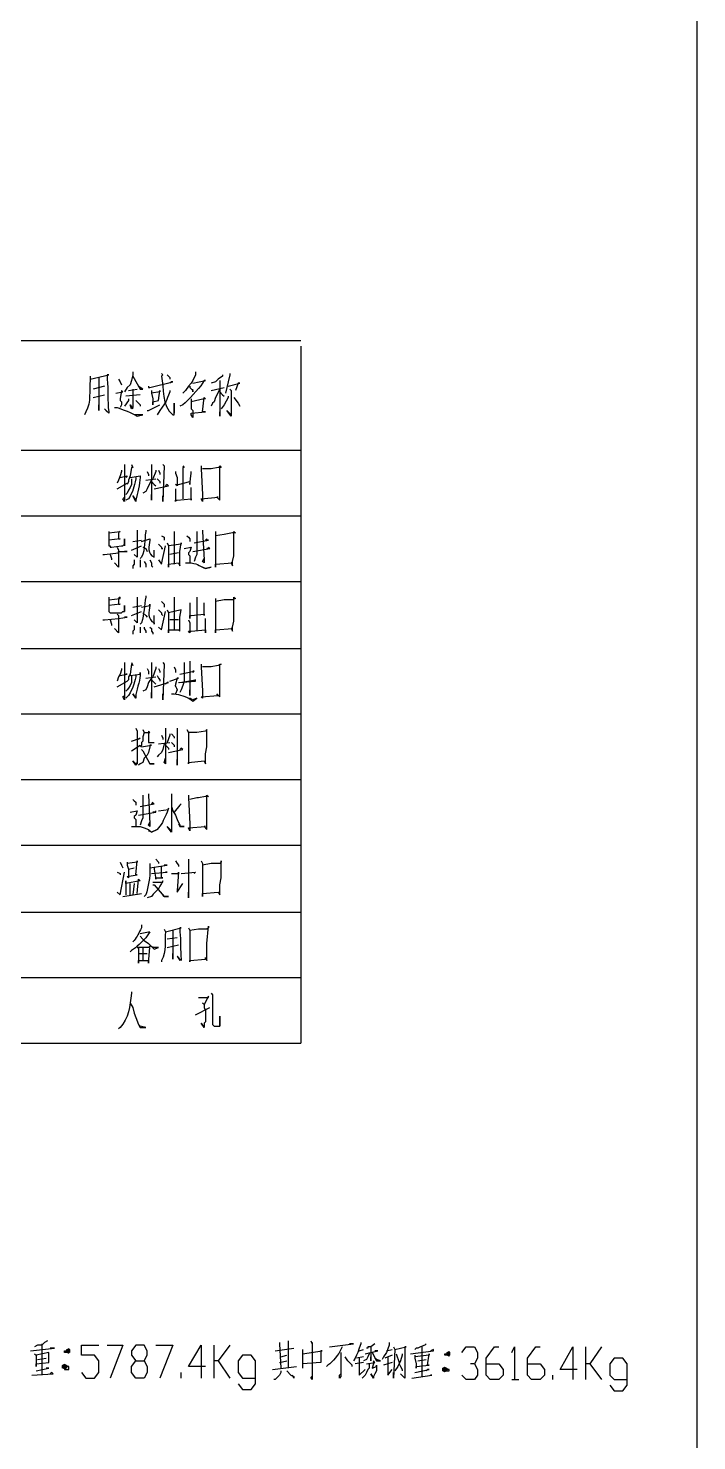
# Model space of a CAD drawing. Header units: millimetres. Extents: x -2210 to 6171, y -6737 to 5572.
# Drawn here: x 5258 to 6171, y -1685 to 244 of the extents above; entities that cross this region are included whole.
import ezdxf

# ---------------------------------------------------------------- set-up
doc = ezdxf.new("R2010")
doc.units = ezdxf.units.MM
doc.layers.add('1', color=7, linetype='Continuous')

msp = doc.modelspace()

# ---------------------------------------------------------------- hatches: boundary and pattern name
h = msp.add_hatch(color=0)
h.dxf.hatch_style = 2
h.paths.add_polyline_path([(5313.2, -1566), (5309.3, -1564.1), (5309.3, -1560.2), (5313.2, -1558.2), (5315.2, -1560.2), (5315.2, -1564.1)])
h = msp.add_hatch(color=0)
h.dxf.hatch_style = 2
h.paths.add_polyline_path([(5307.4, -1587.4), (5303.5, -1585.5), (5303.5, -1581.6), (5307.4, -1579.6), (5311.3, -1581.6), (5311.3, -1585.5)])
h = msp.add_hatch(color=0)
h.dxf.hatch_style = 2
h.paths.add_polyline_path([(5832.7, -1569.9), (5828.8, -1567.9), (5828.8, -1564.1), (5832.7, -1562.1), (5834.6, -1564.1), (5834.6, -1567.9)])
h = msp.add_hatch(color=0)
h.dxf.hatch_style = 2
h.paths.add_polyline_path([(5826.8, -1591.3), (5822.9, -1589.3), (5822.9, -1585.5), (5826.8, -1583.5), (5830.7, -1585.5), (5830.7, -1589.3)])

# ---------------------------------------------------------------- linework, layer by layer
at = {"layer": '1', "color": 0, "lineweight": 25}
for points in [[(6171.2, 5572.1), (6171.2, -6733.3)], [(3680.9, -182.7), (5630.3, -182.7)], [(5630.3, -190.5), (5630.3, -1141.9)], [(5400.8, -225.5), (5400.8, -229.4), (5398.8, -237.2), (5396.9, -243), (5393, -246.9), (5389.1, -252.8)], [(5400.8, -231.4), (5410.5, -248.9), (5414.4, -248.9), (5410.5, -246.9), (5408.6, -245)], [(5447.5, -229.4), (5451.4, -233.3), (5451.4, -233.3), (5451.4, -235.3)], [(5486.4, -225.5), (5486.4, -229.4), (5482.5, -237.2), (5480.5, -241.1), (5476.6, -245), (5472.8, -250.8), (5468.9, -254.7)], [(5523.3, -229.4), (5523.3, -231.4), (5517.5, -235.3), (5513.6, -239.2), (5507.8, -241.1)], [(5533.1, -227.5), (5533.1, -229.4), (5531.1, -239.2), (5529.2, -246.9), (5527.2, -254.7)], [(5361.9, -245), (5346.3, -248.9)], [(5354.1, -233.3), (5354.1, -272.2), (5354.1, -278.1), (5354.1, -276.1), (5354.1, -270.3)], [(5381.3, -235.3), (5383.3, -239.2), (5385.2, -243)], [(5394.9, -250.8), (5406.6, -248.9)], [(5400.8, -248.9), (5400.8, -274.2), (5398.8, -276.1), (5396.9, -270.3), (5400.8, -276.1)], [(5422.2, -245), (5422.2, -246.9), (5424.1, -246.9), (5455.2, -239.2), (5453.3, -239.2), (5451.4, -241.1)], [(5478.6, -245), (5478.6, -246.9), (5482.5, -250.8), (5482.5, -252.8), (5482.5, -248.9)], [(5507.8, -250.8), (5525.3, -246.9)], [(5519.4, -248.9), (5513.6, -260.6), (5511.7, -266.4), (5509.7, -268.3), (5507.8, -272.2)], [(5519.4, -237.2), (5519.4, -274.2), (5519.4, -285.8), (5519.4, -283.9), (5519.4, -280)], [(5533.1, -248.9), (5535, -250.8), (5535, -250.8), (5535, -285.8), (5529.2, -278.1), (5535, -283.9)], [(5531.1, -245), (5546.7, -241.1), (5544.7, -241.1), (5540.8, -250.8)], [(5346.3, -260.6), (5361.9, -256.7)], [(5377.4, -254.7), (5387.1, -252.8), (5385.2, -250.8), (5383.3, -262.5), (5383.3, -264.4), (5385.2, -266.4), (5385.2, -270.3), (5383.3, -274.2)], [(5394.9, -262.5), (5394.9, -264.4), (5389.1, -272.2)], [(5410.5, -256.7), (5391, -258.6)], [(5404.7, -264.4), (5410.5, -270.3), (5410.5, -272.2)], [(5426.1, -250.8), (5426.1, -254.7), (5428, -262.5), (5428, -270.3), (5428, -266.4), (5435.8, -264.4), (5435.8, -264.4), (5437.7, -250.8), (5437.7, -252.8), (5426.1, -254.7)], [(5480.5, -262.5), (5480.5, -264.4), (5480.5, -276.1), (5482.5, -278.1), (5482.5, -287.8), (5480.5, -283.9), (5480.5, -282), (5500, -280), (5496.1, -280), (5498, -260.6), (5500, -262.5), (5498, -262.5), (5480.5, -266.4)], [(5519.4, -252.8), (5523.3, -256.7), (5525.3, -258.6)], [(5531.1, -258.6), (5531.1, -260.6), (5525.3, -270.3), (5521.4, -276.1)], [(5538.9, -260.6), (5544.7, -268.3), (5546.7, -272.2)], [(5420.2, -278.1), (5422.2, -278.1), (5437.7, -270.3)], [(3680.9, -332.5), (5630.3, -332.5)], [(5385.2, -359.8), (5385.2, -361.7), (5383.3, -367.6), (5381.3, -373.4), (5379.4, -377.3)], [(5389.1, -352), (5389.1, -402.6), (5387.1, -398.7), (5389.1, -396.7)], [(5398.8, -352), (5400.8, -355.9), (5398.8, -355.9), (5396.9, -367.6), (5394.9, -373.4), (5394.9, -375.3), (5393, -379.2)], [(5420.2, -361.7), (5422.2, -365.6), (5422.2, -367.6), (5422.2, -367.6)], [(5426.1, -352), (5426.1, -353.9), (5426.1, -400.6), (5426.1, -398.7), (5426.1, -392.8)], [(5431.9, -359.8), (5431.9, -361.7), (5428, -371.4)], [(5435.8, -359.8), (5437.7, -363.7), (5437.7, -365.6)], [(5441.6, -352), (5443.6, -353.9), (5441.6, -402.6), (5441.6, -398.7), (5441.6, -394.8)], [(5459.1, -361.7), (5459.1, -363.7), (5461.1, -369.5), (5461.1, -381.2), (5459.1, -379.2), (5463, -379.2), (5478.6, -375.3), (5478.6, -379.2), (5480.5, -363.7), (5480.5, -361.7)], [(5468.9, -353.9), (5470.8, -355.9), (5468.9, -355.9), (5468.9, -398.7)], [(5494.2, -353.9), (5494.2, -357.8), (5496.1, -392.8), (5496.1, -402.6), (5494.2, -398.7), (5517.5, -396.7), (5515.6, -396.7), (5519.4, -400.6), (5519.4, -394.8), (5519.4, -387), (5519.4, -377.3), (5519.4, -353.9), (5521.4, -355.9), (5517.5, -355.9), (5507.8, -357.8), (5505.8, -357.8), (5496.1, -357.8)], [(5379.4, -385.1), (5393, -377.3)], [(5383.3, -369.5), (5393, -367.6), (5393, -367.6), (5391, -369.5)], [(5398.8, -371.4), (5398.8, -373.4), (5398.8, -379.2), (5396.9, -383.1), (5394.9, -387), (5393, -390.9), (5391, -392.8)], [(5426.1, -373.4), (5422.2, -381.2), (5420.2, -385.1), (5418.3, -389), (5414.4, -390.9)], [(5418.3, -373.4), (5431.9, -371.4)], [(5426.1, -375.3), (5430, -379.2), (5431.9, -381.2)], [(5430, -385.1), (5449.4, -381.2), (5447.5, -379.2), (5445.5, -381.2)], [(5433.8, -371.4), (5435.8, -373.4), (5437.7, -375.3), (5437.7, -377.3)], [(5459.1, -385.1), (5459.1, -389), (5459.1, -402.6), (5459.1, -400.6), (5461.1, -400.6), (5480.5, -398.7), (5480.5, -400.6), (5480.5, -390.9), (5480.5, -383.1)], [(3680.9, -422), (5630.3, -422)], [(5367.7, -443.4), (5367.7, -445.4), (5367.7, -462.9), (5369.6, -462.9), (5369.6, -464.8), (5371.6, -464.8), (5385.2, -462.9), (5387.1, -462.9), (5387.1, -462.9), (5389.1, -460.9), (5389.1, -453.2), (5389.1, -462.9)], [(5367.7, -445.4), (5383.3, -443.4), (5383.3, -443.4), (5381.3, -445.4), (5381.3, -453.2), (5383.3, -453.2), (5367.7, -455.1)], [(5406.6, -441.5), (5406.6, -478.5), (5402.7, -474.6)], [(5457.2, -443.4), (5457.2, -445.4), (5457.2, -445.4), (5457.2, -488.2)], [(5488.3, -443.4), (5488.3, -468.7), (5488.3, -474.6), (5486.4, -478.5), (5484.4, -484.3)], [(5496.1, -441.5), (5496.1, -443.4), (5498, -482.3), (5498, -486.2), (5496.1, -484.3), (5498, -480.4)], [(5513.6, -443.4), (5513.6, -447.3), (5513.6, -482.3), (5513.6, -492.1), (5513.6, -488.2), (5537, -486.2), (5535, -486.2), (5537, -490.1), (5537, -484.3), (5538.9, -476.5), (5538.9, -466.8), (5538.9, -443.4), (5540.8, -445.4), (5537, -445.4), (5525.3, -447.3), (5525.3, -447.3), (5513.6, -449.3)], [(5400.8, -457.1), (5412.4, -455.1)], [(5435.8, -460.9), (5439.7, -464.8), (5439.7, -466.8), (5441.6, -466.8)], [(5439.7, -449.3), (5443.6, -451.2), (5443.6, -453.2), (5443.6, -455.1)], [(5447.5, -459), (5449.4, -462.9), (5449.4, -478.5), (5449.4, -492.1), (5449.4, -488.2), (5463, -486.2), (5465, -490.1), (5465, -486.2), (5465, -472.6), (5465, -470.7), (5466.9, -459), (5466.9, -460.9), (5449.4, -462.9)], [(5474.7, -449.3), (5476.6, -451.2), (5478.6, -453.2)], [(5478.6, -453.2), (5478.6, -457.1)], [(5484.4, -459), (5503.9, -455.1), (5501.9, -455.1), (5501.9, -453.2), (5500, -455.1)], [(5484.4, -459), (5503.9, -455.1), (5501.9, -455.1), (5500, -455.1)], [(5359.9, -474.6), (5361.9, -474.6), (5361.9, -474.6), (5381.3, -472.6), (5381.3, -470.7), (5393, -470.7), (5391, -470.7), (5389.1, -470.7)], [(5369.6, -474.6), (5371.6, -480.4), (5371.6, -482.3)], [(5379.4, -464.8), (5381.3, -468.7), (5381.3, -484.3), (5381.3, -490.1), (5381.3, -492.1), (5375.5, -486.2), (5381.3, -492.1), (5381.3, -490.1)], [(5398.8, -468.7), (5412.4, -462.9)], [(5414.4, -464.8), (5418.3, -466.8), (5420.2, -470.7)], [(5435.8, -482.3), (5439.7, -488.2), (5445.5, -462.9)], [(5463, -472.6), (5451.4, -474.6)], [(5470.8, -466.8), (5480.5, -464.8), (5480.5, -464.8), (5478.6, -470.7), (5476.6, -472.6), (5476.6, -474.6), (5478.6, -476.5), (5478.6, -476.5), (5478.6, -478.5), (5478.6, -486.2)], [(5482.5, -470.7), (5505.8, -466.8), (5503.9, -464.8)], [(5482.5, -470.7), (5505.8, -466.8), (5503.9, -466.8), (5501.9, -466.8)], [(5402.7, -482.3), (5402.7, -488.2), (5400.8, -490.1), (5400.8, -494)], [(5410.5, -482.3), (5410.5, -488.2), (5410.5, -492.1)], [(5416.3, -484.3), (5418.3, -488.2), (5418.3, -490.1), (5418.3, -492.1)], [(5424.1, -482.3), (5426.1, -486.2), (5426.1, -488.2), (5426.1, -490.1), (5428, -492.1), (5428, -492.1)], [(3680.9, -511.5), (5630.3, -511.5)], [(5367.7, -532.9), (5367.7, -536.8), (5367.7, -552.4), (5369.6, -554.3), (5369.6, -554.3), (5371.6, -554.3), (5385.2, -554.3), (5387.1, -552.4), (5389.1, -552.4), (5389.1, -544.6), (5389.1, -552.4)], [(5367.7, -536.8), (5383.3, -534.9), (5383.3, -532.9), (5381.3, -534.9), (5381.3, -542.7), (5383.3, -542.7), (5367.7, -544.6)], [(5406.6, -532.9), (5406.6, -567.9), (5402.7, -564.1)], [(5439.7, -538.8), (5443.6, -542.7), (5443.6, -544.6), (5443.6, -546.5)], [(5457.2, -532.9), (5457.2, -534.9), (5457.2, -534.9), (5457.2, -577.7)], [(5488.3, -532.9), (5488.3, -534.9), (5488.3, -534.9), (5488.3, -579.6)], [(5513.6, -534.9), (5513.6, -538.8), (5513.6, -571.8), (5513.6, -581.6), (5513.6, -577.7), (5537, -575.7), (5535, -575.7), (5537, -579.6), (5537, -573.8), (5538.9, -566), (5538.9, -556.3), (5538.9, -532.9), (5540.8, -534.9), (5537, -536.8), (5525.3, -536.8), (5525.3, -536.8), (5513.6, -538.8)], [(5379.4, -556.3), (5381.3, -558.2), (5381.3, -575.7), (5381.3, -579.6), (5381.3, -581.6), (5375.5, -575.7), (5381.3, -581.6), (5381.3, -579.6)], [(5398.8, -558.2), (5412.4, -552.4)], [(5400.8, -546.5), (5412.4, -544.6)], [(5414.4, -554.3), (5418.3, -558.2), (5420.2, -560.2)], [(5435.8, -550.4), (5439.7, -554.3), (5439.7, -556.3), (5441.6, -558.2)], [(5435.8, -573.8), (5439.7, -577.7), (5445.5, -552.4)], [(5447.5, -550.4), (5449.4, -554.3), (5449.4, -567.9), (5449.4, -581.6), (5449.4, -577.7), (5463, -577.7), (5465, -579.6), (5465, -575.7), (5465, -562.1), (5465, -560.2), (5466.9, -550.4), (5466.9, -550.4), (5449.4, -554.3)], [(5478.6, -540.7), (5478.6, -544.6), (5478.6, -550.4), (5478.6, -562.1), (5478.6, -558.2), (5480.5, -558.2), (5498, -556.3), (5498, -558.2), (5498, -544.6), (5498, -540.7)], [(5359.9, -564.1), (5361.9, -564.1), (5361.9, -564.1), (5381.3, -562.1), (5381.3, -562.1), (5393, -560.2), (5391, -560.2), (5389.1, -560.2)], [(5369.6, -564.1), (5371.6, -569.9), (5371.6, -571.8)], [(5402.7, -571.8), (5402.7, -577.7), (5400.8, -579.6), (5400.8, -583.5)], [(5410.5, -573.8), (5410.5, -577.7), (5410.5, -581.6)], [(5416.3, -573.8), (5416.3, -575.7), (5418.3, -579.6), (5418.3, -581.6)], [(5424.1, -573.8), (5426.1, -575.7), (5426.1, -577.7), (5426.1, -579.6), (5428, -581.6), (5428, -583.5)], [(5463, -564.1), (5451.4, -564.1)], [(5476.6, -564.1), (5478.6, -567.9), (5478.6, -581.6), (5476.6, -579.6), (5480.5, -579.6), (5500, -577.7), (5500, -581.6), (5500, -571.8), (5500, -562.1)], [(3680.9, -603), (5630.3, -603)], [(5385.2, -630.2), (5385.2, -632.1), (5383.3, -638), (5381.3, -641.9), (5379.4, -647.7)], [(5389.1, -622.4), (5389.1, -673), (5387.1, -669.1), (5389.1, -667.2)], [(5398.8, -622.4), (5400.8, -626.3), (5398.8, -624.4), (5396.9, -638), (5394.9, -641.9), (5394.9, -645.8), (5393, -647.7)], [(5420.2, -630.2), (5422.2, -634.1), (5422.2, -636), (5422.2, -638)], [(5426.1, -622.4), (5426.1, -624.4), (5426.1, -671.1), (5426.1, -667.2), (5426.1, -663.3)], [(5431.9, -628.3), (5431.9, -630.2), (5428, -641.9)], [(5435.8, -630.2), (5437.7, -634.1), (5437.7, -636)], [(5441.6, -622.4), (5443.6, -624.4), (5441.6, -673), (5441.6, -669.1), (5441.6, -665.2)], [(5457.2, -628.3), (5459.1, -632.1), (5459.1, -634.1)], [(5459.1, -634.1), (5459.1, -636)], [(5470.8, -622.4), (5470.8, -647.7), (5468.9, -653.5), (5466.9, -659.4), (5465, -663.3)], [(5465, -638), (5484.4, -634.1), (5482.5, -634.1), (5482.5, -636)], [(5465, -638), (5484.4, -634.1), (5482.5, -634.1), (5484.4, -634.1), (5482.5, -636)], [(5478.6, -620.5), (5478.6, -624.4), (5478.6, -663.3), (5478.6, -667.2), (5478.6, -663.3), (5478.6, -659.4)], [(5494.2, -624.4), (5494.2, -628.3), (5496.1, -661.3), (5496.1, -671.1), (5494.2, -669.1), (5517.5, -667.2), (5515.6, -665.2), (5519.4, -669.1), (5519.4, -663.3), (5519.4, -657.4), (5519.4, -647.7), (5519.4, -624.4), (5521.4, -624.4), (5517.5, -626.3), (5507.8, -628.3), (5505.8, -628.3), (5496.1, -628.3)], [(5379.4, -655.5), (5393, -647.7)], [(5383.3, -639.9), (5393, -638), (5393, -638), (5391, -638)], [(5398.8, -639.9), (5398.8, -641.9), (5398.8, -649.7), (5396.9, -653.5), (5394.9, -657.4), (5393, -659.4), (5391, -661.3)], [(5426.1, -643.8), (5422.2, -649.7), (5420.2, -655.5), (5418.3, -659.4), (5414.4, -661.3)], [(5418.3, -643.8), (5431.9, -641.9)], [(5426.1, -645.8), (5430, -649.7), (5431.9, -651.6)], [(5430, -655.5), (5449.4, -649.7), (5447.5, -649.7), (5445.5, -651.6)], [(5433.8, -639.9), (5435.8, -643.8), (5437.7, -645.8), (5437.7, -647.7)], [(5463, -649.7), (5486.4, -647.7), (5486.4, -645.8), (5482.5, -647.7)], [(5465, -649.7), (5486.4, -645.8), (5486.4, -645.8)], [(3680.9, -692.5), (5630.3, -692.5)], [(5404.7, -711.9), (5406.6, -715.8), (5406.6, -760.6), (5404.7, -762.5), (5400.8, -756.7), (5404.7, -760.6), (5406.6, -758.6)], [(5445.5, -711.9), (5445.5, -713.9), (5445.5, -760.6), (5443.6, -758.6), (5445.5, -752.8)], [(5461.1, -711.9), (5461.1, -713.9), (5461.1, -762.5), (5461.1, -758.6), (5461.1, -754.7)], [(5398.8, -729.4), (5410.5, -725.5), (5410.5, -725.5), (5408.6, -727.5)], [(5414.4, -713.9), (5416.3, -717.8), (5414.4, -723.6), (5414.4, -729.4), (5412.4, -731.4), (5412.4, -735.3), (5410.5, -737.2)], [(5416.3, -717.8), (5424.1, -717.8), (5422.2, -715.8), (5422.2, -729.4), (5422.2, -731.4), (5424.1, -731.4), (5426.1, -731.4), (5430, -731.4)], [(5435.8, -733.3), (5451.4, -731.4)], [(5439.7, -721.6), (5441.6, -725.5), (5441.6, -725.5), (5441.6, -727.5)], [(5451.4, -719.7), (5451.4, -721.6), (5447.5, -731.4)], [(5453.3, -719.7), (5457.2, -723.6), (5457.2, -725.5)], [(5453.3, -731.4), (5455.2, -733.3), (5457.2, -735.3), (5457.2, -737.2)], [(5474.7, -713.9), (5476.6, -717.8), (5476.6, -760.6), (5476.6, -758.6), (5498, -756.7), (5498, -756.7), (5500, -760.6), (5500, -754.7), (5500, -746.9), (5501.9, -737.2), (5501.9, -713.9), (5501.9, -713.9), (5500, -715.8), (5488.3, -717.8), (5488.3, -717.8), (5476.6, -717.8)], [(5398.8, -743), (5410.5, -735.3)], [(5412.4, -737.2), (5426.1, -735.3), (5424.1, -735.3), (5424.1, -737.2), (5422.2, -745), (5420.2, -748.9), (5416.3, -752.8), (5414.4, -758.6), (5410.5, -760.6), (5408.6, -762.5)], [(5412.4, -741.1), (5414.4, -743), (5424.1, -760.6), (5430, -760.6), (5424.1, -760.6), (5422.2, -756.7)], [(5443.6, -733.3), (5441.6, -741.1), (5439.7, -745), (5435.8, -748.9), (5433.8, -750.8)], [(5445.5, -735.3), (5449.4, -739.2), (5449.4, -741.1)], [(5449.4, -745), (5468.9, -741.1), (5466.9, -739.2), (5465, -741.1)], [(3680.9, -782), (5630.3, -782)], [(5400.8, -809.2), (5402.7, -811.1), (5404.7, -813.1)], [(5414.4, -803.4), (5414.4, -828.6), (5414.4, -834.5), (5412.4, -838.4), (5410.5, -844.2)], [(5422.2, -801.4), (5422.2, -803.4), (5424.1, -842.3), (5424.1, -846.2), (5422.2, -844.2), (5424.1, -840.3)], [(5453.3, -801.4), (5453.3, -805.3), (5453.3, -848.1), (5453.3, -852), (5453.3, -853.9), (5447.5, -846.2), (5453.3, -852)], [(5476.6, -803.4), (5476.6, -807.2), (5478.6, -842.3), (5478.6, -852), (5476.6, -848.1), (5500, -846.2), (5498, -846.2), (5501.9, -850), (5501.9, -844.2), (5501.9, -836.4), (5501.9, -826.7), (5501.9, -803.4), (5503.9, -805.3), (5500, -805.3), (5490.3, -807.2), (5488.3, -807.2), (5478.6, -809.2)], [(5396.9, -826.7), (5406.6, -824.8), (5406.6, -824.8), (5404.7, -830.6), (5402.7, -832.5), (5402.7, -834.5), (5404.7, -836.4), (5404.7, -836.4), (5404.7, -838.4), (5404.7, -846.2)], [(5404.7, -813.1), (5404.7, -817)], [(5408.6, -830.6), (5431.9, -826.7), (5431.9, -824.8)], [(5408.6, -830.6), (5431.9, -826.7), (5430, -826.7), (5428, -826.7)], [(5410.5, -818.9), (5430, -815), (5428, -815), (5428, -813.1), (5426.1, -815)], [(5410.5, -818.9), (5430, -815), (5428, -815), (5426.1, -815)], [(5453.3, -818.9), (5455.2, -824.8), (5459.1, -830.6), (5461.1, -836.4), (5465, -844.2), (5465, -846.2), (5470.8, -846.2), (5465, -846.2)], [(5466.9, -815), (5465, -817), (5457.2, -826.7)], [(5398.8, -846.2), (5402.7, -846.2), (5406.6, -846.2), (5410.5, -846.2), (5416.3, -848.1), (5416.3, -848.1), (5422.2, -850), (5426.1, -853.9), (5426.1, -853.9), (5433.8, -850), (5426.1, -853.9), (5422.2, -852)], [(5463, -842.3), (5465, -846.2)], [(3680.9, -871.4), (5630.3, -871.4)], [(5383.3, -894.8), (5385.2, -898.7), (5387.1, -902.6)], [(5393, -894.8), (5393, -898.7), (5394.9, -904.5), (5394.9, -916.2), (5393, -914.2), (5406.6, -912.3), (5404.7, -912.3), (5406.6, -892.8), (5406.6, -894.8), (5393, -896.7)], [(5394.9, -904.5), (5402.7, -902.6)], [(5424.1, -902.6), (5447.5, -898.7), (5445.5, -898.7), (5443.6, -898.7)], [(5430, -902.6), (5430, -904.5), (5431.9, -918.1), (5431.9, -916.2), (5441.6, -916.2), (5439.7, -916.2), (5439.7, -902.6), (5439.7, -900.6)], [(5431.9, -890.9), (5435.8, -894.8), (5435.8, -896.7)], [(5459.1, -892.8), (5461.1, -896.7), (5463, -898.7), (5463, -900.6)], [(5476.6, -890.9), (5476.6, -894.8), (5476.6, -943.4), (5476.6, -939.5), (5476.6, -935.7)], [(5494.2, -892.8), (5496.1, -896.7), (5496.1, -931.8), (5496.1, -941.5), (5496.1, -937.6), (5517.5, -935.7), (5517.5, -935.7), (5519.4, -939.5), (5519.4, -933.7), (5519.4, -925.9), (5521.4, -916.2), (5521.4, -892.8), (5521.4, -894.8), (5519.4, -896.7), (5507.8, -896.7), (5507.8, -896.7), (5496.1, -898.7)], [(5379.4, -908.4), (5383.3, -910.4), (5383.3, -912.3)], [(5379.4, -935.7), (5383.3, -939.5), (5389.1, -908.4)], [(5406.6, -937.6), (5408.6, -918.1), (5410.5, -920.1), (5391, -924), (5391, -920.1), (5391, -922), (5391, -939.5)], [(5396.9, -939.5), (5396.9, -924)], [(5402.7, -924), (5402.7, -924), (5400.8, -939.5)], [(5426.1, -910.4), (5447.5, -908.4), (5447.5, -908.4), (5445.5, -908.4)], [(5453.3, -910.4), (5463, -910.4), (5463, -908.4), (5461.1, -933.7), (5461.1, -935.7), (5468.9, -924)], [(5466.9, -910.4), (5486.4, -908.4), (5486.4, -908.4), (5484.4, -910.4)], [(5387.1, -941.5), (5412.4, -937.6)], [(5428, -925.9), (5430, -925.9), (5443.6, -941.5), (5449.4, -941.5), (5443.6, -941.5), (5441.6, -939.5)], [(3680.9, -962.9), (5630.3, -962.9)], [(5476.6, -984.3), (5478.6, -988.2), (5478.6, -1031), (5478.6, -1029), (5500, -1027.1), (5500, -1025.1), (5501.9, -1029), (5501.9, -1023.2), (5501.9, -1015.4), (5501.9, -1005.7), (5503.9, -982.3), (5503.9, -984.3), (5501.9, -986.2), (5490.3, -986.2), (5490.3, -986.2), (5478.6, -988.2)], [(5410.5, -996), (5410.5, -996), (5414.4, -999.9), (5416.3, -1001.8), (5422.2, -1005.7), (5430, -1013.5), (5435.8, -1011.5), (5433.8, -1011.5), (5430, -1011.5), (5424.1, -1009.6), (5422.2, -1011.5), (5408.6, -1011.5), (5406.6, -1011.5), (5408.6, -1011.5), (5408.6, -1032.9), (5408.6, -1029), (5408.6, -1029), (5422.2, -1029), (5422.2, -1032.9), (5424.1, -1011.5)], [(5461.1, -997.9), (5447.5, -999.9)], [(5455.2, -988.2), (5455.2, -1021.3), (5455.2, -1027.1), (5455.2, -1019.3)], [(5408.6, -1019.3), (5420.2, -1019.3)], [(5414.4, -1011.5), (5414.4, -1029)], [(5447.5, -1011.5), (5463, -1007.6)], [(3680.9, -1052.4), (5630.3, -1052.4)], [(5490.3, -1079.6), (5503.9, -1079.6), (5503.9, -1077.7), (5498, -1089.3), (5496.1, -1087.4), (5496.1, -1087.4)], [(5507.8, -1073.8), (5509.7, -1075.7), (5509.7, -1075.7), (5509.7, -1110.7), (5509.7, -1116.6), (5509.7, -1116.6), (5511.7, -1118.5), (5519.4, -1118.5), (5519.4, -1116.6), (5519.4, -1104.9), (5519.4, -1118.5)], [(5396.9, -1087.4), (5400.8, -1093.2), (5402.7, -1101), (5404.7, -1106.9), (5408.6, -1116.6), (5410.5, -1120.5), (5418.3, -1120.5), (5410.5, -1118.5), (5408.6, -1116.6)], [(5486.4, -1103), (5505.8, -1093.2)], [(5498, -1089.3), (5498, -1093.2), (5500, -1097.1), (5500, -1112.7), (5498, -1114.6), (5498, -1118.5), (5498, -1120.5), (5498, -1120.5), (5494.2, -1114.6), (5498, -1120.5)], [(3680.9, -1141.9), (5630.3, -1141.9)], [(5260.7, -1562.1), (5293.8, -1558.2), (5291.8, -1558.2), (5287.9, -1558.2)], [(5284, -1548.5), (5280.1, -1550.4), (5276.3, -1554.3), (5270.4, -1554.3), (5266.5, -1556.3)], [(5276.3, -1552.4), (5276.3, -1595.2)], [(5330.7, -1591.3), (5336.6, -1599.1), (5348.2, -1599.1), (5354.1, -1591.3), (5354.1, -1575.7), (5348.2, -1567.9), (5330.7, -1567.9), (5330.7, -1554.3), (5354.1, -1554.3)], [(5365.7, -1554.3), (5387.1, -1554.3), (5369.6, -1599.1)], [(5404.7, -1599.1), (5398.8, -1591.3), (5398.8, -1583.5), (5404.7, -1575.7), (5416.3, -1575.7), (5420.2, -1567.9), (5420.2, -1562.1), (5416.3, -1554.3), (5404.7, -1554.3), (5398.8, -1562.1), (5398.8, -1567.9), (5404.7, -1575.7)], [(5431.9, -1554.3), (5455.2, -1554.3), (5437.7, -1599.1)], [(5500, -1583.5), (5476.6, -1583.5), (5494.2, -1554.3), (5494.2, -1599.1)], [(5511.7, -1599.1), (5511.7, -1554.3)], [(5533.1, -1554.3), (5517.5, -1575.7), (5511.7, -1575.7)], [(5595.3, -1562.1), (5620.6, -1558.2)], [(5601.2, -1550.4), (5601.2, -1552.4), (5603.1, -1585.5)], [(5612.8, -1548.5), (5612.8, -1585.5)], [(5632.3, -1560.2), (5632.3, -1564.1), (5632.3, -1585.5)], [(5644, -1548.5), (5645.9, -1552.4), (5645.9, -1550.4), (5645.9, -1601), (5644, -1599.1), (5645.9, -1597.1)], [(5669.3, -1556.3), (5702.3, -1552.4), (5700.4, -1552.4), (5696.5, -1552.4)], [(5712.1, -1550.4), (5712.1, -1552.4), (5710.1, -1558.2), (5708.2, -1564.1), (5706.2, -1567.9), (5704.3, -1571.8), (5702.3, -1575.7)], [(5710.1, -1562.1), (5715.9, -1560.2)], [(5731.5, -1552.4), (5725.7, -1556.3), (5721.8, -1556.3), (5721.8, -1558.2), (5719.8, -1558.2)], [(5725.7, -1556.3), (5725.7, -1575.7), (5725.7, -1573.8), (5725.7, -1569.9)], [(5751, -1550.4), (5751, -1554.3), (5747.1, -1564.1), (5743.2, -1569.9), (5741.2, -1573.8)], [(5747.1, -1562.1), (5754.9, -1560.2)], [(5756.8, -1556.3), (5758.7, -1560.2), (5756.8, -1599.1), (5756.8, -1597.1), (5756.8, -1591.3)], [(5758.7, -1560.2), (5774.3, -1556.3), (5772.4, -1556.3), (5772.4, -1560.2), (5772.4, -1597.1), (5772.4, -1599.1), (5772.4, -1599.1), (5766.5, -1593.2), (5772.4, -1599.1)], [(5780.1, -1566), (5811.3, -1562.1), (5811.3, -1560.2), (5807.4, -1562.1)], [(5801.5, -1552.4), (5799.6, -1554.3), (5793.8, -1556.3), (5789.9, -1558.2), (5787.9, -1558.2), (5786, -1560.2)], [(5795.7, -1556.3), (5795.7, -1597.1)], [(5850.2, -1564.1), (5856, -1556.3), (5867.7, -1556.3), (5871.6, -1564.1), (5871.6, -1571.8), (5867.7, -1579.6), (5861.9, -1579.6)], [(5883.3, -1579.6), (5900.8, -1579.6), (5906.6, -1587.4), (5906.6, -1595.2), (5900.8, -1601), (5889.1, -1601), (5883.3, -1595.2), (5883.3, -1571.8), (5894.9, -1556.3), (5900.8, -1556.3)], [(5918.3, -1564.1), (5922.2, -1556.3), (5922.2, -1601)], [(5939.7, -1579.6), (5957.2, -1579.6), (5963, -1587.4), (5963, -1595.2), (5957.2, -1601), (5945.5, -1601), (5939.7, -1595.2), (5939.7, -1571.8), (5951.4, -1556.3), (5957.2, -1556.3)], [(6007.8, -1587.4), (5984.4, -1587.4), (6001.9, -1556.3), (6001.9, -1601)], [(6019.4, -1601), (6019.4, -1556.3)], [(6040.8, -1556.3), (6025.3, -1579.6), (6019.4, -1579.6)], [(5266.5, -1566), (5268.5, -1567.9), (5268.5, -1575.7), (5268.5, -1583.5), (5268.5, -1579.6), (5286, -1577.7), (5286, -1577.7), (5286, -1564.1), (5286, -1564.1), (5268.5, -1567.9)], [(5270.4, -1573.8), (5282.1, -1571.8)], [(5307.4, -1562.1), (5313.2, -1562.1), (5313.2, -1564.1), (5307.4, -1564.1), (5307.4, -1562.1)], [(5416.3, -1575.7), (5420.2, -1583.5), (5420.2, -1591.3), (5416.3, -1599.1), (5404.7, -1599.1)], [(5517.5, -1575.7), (5533.1, -1599.1)], [(5544.7, -1606.9), (5550.6, -1614.6), (5562.2, -1614.6), (5568.1, -1606.9), (5568.1, -1575.7), (5562.2, -1567.9), (5550.6, -1567.9), (5544.7, -1575.7), (5544.7, -1591.3), (5550.6, -1599.1), (5568.1, -1599.1)], [(5601.2, -1577.7), (5610.9, -1575.7)], [(5603.1, -1569.9), (5610.9, -1567.9)], [(5632.3, -1566), (5659.5, -1562.1), (5657.6, -1562.1), (5657.6, -1577.7), (5657.6, -1577.7), (5632.3, -1579.6)], [(5684.8, -1564.1), (5684.8, -1597.1), (5682.9, -1599.1), (5682.9, -1595.2), (5684.8, -1593.2)], [(5700.4, -1583.5), (5700.4, -1581.6), (5694.5, -1575.7), (5690.7, -1569.9)], [(5715.9, -1577.7), (5704.3, -1579.6)], [(5715.9, -1569.9), (5706.2, -1571.8)], [(5710.1, -1571.8), (5710.1, -1593.2), (5710.1, -1595.2), (5717.9, -1587.4)], [(5723.7, -1579.6), (5723.7, -1585.5), (5721.8, -1587.4), (5719.8, -1591.3), (5717.9, -1595.2), (5714, -1599.1)], [(5723.7, -1564.1), (5723.7, -1566), (5721.8, -1569.9), (5719.8, -1573.8), (5715.9, -1575.7)], [(5717.9, -1566), (5735.4, -1562.1), (5733.5, -1562.1), (5731.5, -1562.1)], [(5719.8, -1579.6), (5719.8, -1579.6), (5731.5, -1577.7), (5729.6, -1575.7), (5729.6, -1579.6), (5727.6, -1585.5), (5727.6, -1585.5), (5733.5, -1583.5), (5733.5, -1581.6), (5733.5, -1585.5), (5733.5, -1589.3), (5731.5, -1593.2), (5729.6, -1597.1), (5729.6, -1599.1), (5725.7, -1593.2), (5729.6, -1599.1)], [(5727.6, -1564.1), (5733.5, -1575.7), (5739.3, -1575.7), (5733.5, -1573.8), (5731.5, -1571.8)], [(5754.9, -1577.7), (5743.2, -1581.6)], [(5754.9, -1567.9), (5745.1, -1571.8)], [(5749, -1569.9), (5749, -1593.2), (5749, -1595.2), (5754.9, -1587.4)], [(5768.5, -1566), (5768.5, -1567.9), (5766.5, -1575.7), (5762.6, -1583.5), (5758.7, -1589.3)], [(5760.7, -1566), (5764.6, -1577.7), (5764.6, -1579.6), (5766.5, -1583.5), (5768.5, -1587.4), (5768.5, -1589.3)], [(5786, -1567.9), (5786, -1571.8), (5787.9, -1579.6), (5787.9, -1585.5), (5787.9, -1583.5), (5805.4, -1581.6), (5803.5, -1581.6), (5805.4, -1566), (5805.4, -1567.9), (5786, -1569.9)], [(5789.9, -1575.7), (5801.5, -1573.8)], [(5826.8, -1566), (5830.7, -1566), (5830.7, -1567.9), (5826.8, -1567.9), (5826.8, -1566)], [(5867.7, -1579.6), (5871.6, -1587.4), (5871.6, -1595.2), (5867.7, -1601), (5856, -1601), (5850.2, -1595.2)], [(6025.3, -1579.6), (6040.8, -1601)], [(6052.5, -1608.8), (6058.4, -1616.6), (6070, -1616.6), (6075.9, -1608.8), (6075.9, -1579.6), (6070, -1571.8), (6058.4, -1571.8), (6052.5, -1579.6), (6052.5, -1595.2), (6058.4, -1601), (6075.9, -1601)], [(5262.6, -1595.2), (5291.8, -1593.2), (5289.9, -1591.3), (5287.9, -1593.2)], [(5268.5, -1589.3), (5286, -1585.5), (5284, -1585.5), (5282.1, -1585.5)], [(5313.2, -1583.5), (5307.4, -1583.5), (5307.4, -1587.4), (5313.2, -1587.4), (5313.2, -1583.5)], [(5466.9, -1599.1), (5466.9, -1591.3)], [(5591.4, -1587.4), (5624.5, -1583.5)], [(5603.1, -1589.3), (5603.1, -1591.3), (5601.2, -1595.2), (5599.2, -1597.1), (5595.3, -1601), (5593.4, -1601)], [(5610.9, -1589.3), (5616.7, -1595.2), (5620.6, -1597.1), (5620.6, -1599.1), (5618.7, -1595.2)], [(5782.1, -1599.1), (5809.3, -1595.2), (5809.3, -1595.2), (5807.4, -1595.2)], [(5786, -1591.3), (5805.4, -1587.4), (5803.5, -1587.4), (5801.5, -1589.3)], [(5832.7, -1587.4), (5826.8, -1587.4), (5826.8, -1589.3), (5832.7, -1589.3), (5832.7, -1587.4)], [(5974.7, -1601), (5974.7, -1595.2)], [(5918.3, -1601), (5928, -1601)]]:
    msp.add_lwpolyline(points, dxfattribs=at)
for points, knots in [([(5342.4, -231.4), (5342.4, -231.4), (5342.4, -237.2), (5342.4, -237.2), (5340.5, -250.8), (5344.3, -266.4), (5336.6, -280), (5336.6, -280), (5334.6, -283.9), (5334.6, -283.9)], [0, 0, 0, 0, 1, 1, 1, 2, 2, 2, 3, 3, 3, 3]), ([(5342.4, -235.3), (5342.4, -235.3), (5367.7, -229.4), (5367.7, -229.4), (5367.7, -229.4), (5365.7, -229.4), (5365.7, -229.4), (5365.7, -229.4), (5365.7, -235.3), (5365.7, -235.3), (5367.7, -250.8), (5365.7, -264.4), (5367.7, -280), (5367.7, -280), (5367.7, -282), (5367.7, -282), (5367.7, -282), (5361.9, -276.1), (5361.9, -276.1), (5361.9, -276.1), (5365.7, -280), (5365.7, -280)], [0, 0, 0, 0, 1, 1, 1, 2, 2, 2, 3, 3, 3, 4, 4, 4, 5, 5, 5, 6, 6, 6, 7, 7, 7, 7]), ([(5439.7, -227.5), (5439.7, -227.5), (5441.6, -229.4), (5441.6, -229.4), (5441.6, -229.4), (5439.7, -231.4), (5439.7, -231.4), (5443.6, -246.9), (5439.7, -272.2), (5455.2, -283.9), (5455.2, -283.9), (5457.2, -283.9), (5457.2, -283.9), (5457.2, -283.9), (5457.2, -268.3), (5457.2, -268.3), (5457.2, -268.3), (5457.2, -282), (5457.2, -282)], [0, 0, 0, 0, 1, 1, 1, 2, 2, 2, 3, 3, 3, 4, 4, 4, 5, 5, 5, 6, 6, 6, 6]), ([(5482.5, -241.1), (5482.5, -241.1), (5482.5, -241.1), (5482.5, -241.1), (5482.5, -241.1), (5500, -237.2), (5500, -237.2), (5500, -237.2), (5498, -237.2), (5498, -237.2), (5498, -237.2), (5496.1, -241.1), (5496.1, -241.1), (5490.3, -248.9), (5476.6, -264.4), (5468.9, -270.3), (5468.9, -270.3), (5465, -272.2), (5465, -272.2)], [0, 0, 0, 0, 1, 1, 1, 2, 2, 2, 3, 3, 3, 4, 4, 4, 5, 5, 5, 6, 6, 6, 6]), ([(5451.4, -250.8), (5451.4, -250.8), (5451.4, -252.8), (5451.4, -252.8), (5445.5, -266.4), (5447.5, -264.4), (5437.7, -278.1), (5437.7, -278.1), (5433.8, -283.9), (5433.8, -283.9)], [0, 0, 0, 0, 1, 1, 1, 2, 2, 2, 3, 3, 3, 3]), ([(5375.5, -274.2), (5375.5, -274.2), (5379.4, -274.2), (5379.4, -274.2), (5385.2, -276.1), (5400.8, -282), (5406.6, -285.8), (5406.6, -285.8), (5414.4, -283.9), (5414.4, -283.9), (5414.4, -283.9), (5406.6, -283.9), (5406.6, -283.9), (5406.6, -283.9), (5402.7, -283.9), (5402.7, -283.9)], [0, 0, 0, 0, 1, 1, 1, 2, 2, 2, 3, 3, 3, 4, 4, 4, 5, 5, 5, 5]), ([(5404.7, -369.5), (5404.7, -369.5), (5404.7, -371.4), (5404.7, -371.4), (5402.7, -383.1), (5400.8, -389), (5394.9, -398.7), (5394.9, -398.7), (5391, -400.6), (5391, -400.6)], [0, 0, 0, 0, 1, 1, 1, 2, 2, 2, 3, 3, 3, 3]), ([(5396.9, -369.5), (5396.9, -369.5), (5410.5, -367.6), (5410.5, -367.6), (5410.5, -367.6), (5410.5, -367.6), (5410.5, -367.6), (5410.5, -367.6), (5410.5, -369.5), (5410.5, -369.5), (5410.5, -379.2), (5406.6, -390.9), (5404.7, -400.6), (5404.7, -400.6), (5404.7, -402.6), (5404.7, -402.6), (5404.7, -402.6), (5400.8, -394.8), (5400.8, -394.8), (5400.8, -394.8), (5404.7, -400.6), (5404.7, -400.6), (5404.7, -400.6), (5404.7, -398.7), (5404.7, -398.7)], [0, 0, 0, 0, 1, 1, 1, 2, 2, 2, 3, 3, 3, 4, 4, 4, 5, 5, 5, 6, 6, 6, 7, 7, 7, 8, 8, 8, 8]), ([(5418.3, -441.5), (5418.3, -441.5), (5418.3, -443.4), (5418.3, -443.4), (5416.3, -455.1), (5418.3, -466.8), (5412.4, -478.5), (5412.4, -478.5), (5410.5, -480.4), (5410.5, -480.4)], [0, 0, 0, 0, 1, 1, 1, 2, 2, 2, 3, 3, 3, 3]), ([(5412.4, -457.1), (5412.4, -457.1), (5424.1, -453.2), (5424.1, -453.2), (5424.1, -453.2), (5424.1, -453.2), (5424.1, -453.2), (5424.1, -453.2), (5424.1, -455.1), (5424.1, -455.1), (5422.2, -462.9), (5420.2, -474.6), (5430, -478.5), (5430, -478.5), (5430, -478.5), (5430, -478.5), (5430, -478.5), (5430, -468.7), (5430, -468.7)], [0, 0, 0, 0, 1, 1, 1, 2, 2, 2, 3, 3, 3, 4, 4, 4, 5, 5, 5, 6, 6, 6, 6]), ([(5472.8, -486.2), (5472.8, -486.2), (5476.6, -486.2), (5476.6, -486.2), (5488.3, -486.2), (5490.3, -490.1), (5500, -494), (5500, -494), (5500, -494), (5500, -494), (5500, -494), (5507.8, -492.1), (5507.8, -492.1), (5507.8, -492.1), (5500, -494), (5500, -494), (5500, -494), (5496.1, -492.1), (5496.1, -492.1)], [0, 0, 0, 0, 1, 1, 1, 2, 2, 2, 3, 3, 3, 4, 4, 4, 5, 5, 5, 6, 6, 6, 6]), ([(5418.3, -531), (5418.3, -531), (5418.3, -532.9), (5418.3, -532.9), (5416.3, -544.6), (5416.3, -556.3), (5412.4, -567.9), (5412.4, -567.9), (5410.5, -569.9), (5410.5, -569.9)], [0, 0, 0, 0, 1, 1, 1, 2, 2, 2, 3, 3, 3, 3]), ([(5412.4, -546.5), (5412.4, -546.5), (5424.1, -544.6), (5424.1, -544.6), (5424.1, -544.6), (5424.1, -542.7), (5424.1, -542.7), (5424.1, -542.7), (5424.1, -544.6), (5424.1, -544.6), (5422.2, -552.4), (5420.2, -564.1), (5430, -567.9), (5430, -567.9), (5430, -569.9), (5430, -569.9), (5430, -569.9), (5430, -558.2), (5430, -558.2)], [0, 0, 0, 0, 1, 1, 1, 2, 2, 2, 3, 3, 3, 4, 4, 4, 5, 5, 5, 6, 6, 6, 6]), ([(5396.9, -639.9), (5396.9, -639.9), (5410.5, -638), (5410.5, -638), (5410.5, -638), (5410.5, -636), (5410.5, -636), (5410.5, -636), (5410.5, -639.9), (5410.5, -639.9), (5410.5, -647.7), (5404.7, -661.3), (5404.7, -669.1), (5404.7, -669.1), (5404.7, -671.1), (5404.7, -671.1), (5404.7, -671.1), (5400.8, -665.2), (5400.8, -665.2), (5400.8, -665.2), (5404.7, -671.1), (5404.7, -671.1), (5404.7, -671.1), (5404.7, -669.1), (5404.7, -669.1)], [0, 0, 0, 0, 1, 1, 1, 2, 2, 2, 3, 3, 3, 4, 4, 4, 5, 5, 5, 6, 6, 6, 7, 7, 7, 8, 8, 8, 8]), ([(5404.7, -639.9), (5404.7, -639.9), (5404.7, -641.9), (5404.7, -641.9), (5402.7, -651.6), (5400.8, -657.4), (5394.9, -667.2), (5394.9, -667.2), (5391, -671.1), (5391, -671.1)], [0, 0, 0, 0, 1, 1, 1, 2, 2, 2, 3, 3, 3, 3]), ([(5451.4, -647.7), (5451.4, -647.7), (5463, -643.8), (5463, -643.8), (5463, -643.8), (5461.1, -643.8), (5461.1, -643.8), (5461.1, -643.8), (5459.1, -651.6), (5459.1, -651.6), (5457.2, -655.5), (5461.1, -655.5), (5461.1, -659.4), (5461.1, -659.4), (5459.1, -665.2), (5459.1, -665.2)], [0, 0, 0, 0, 1, 1, 1, 2, 2, 2, 3, 3, 3, 4, 4, 4, 5, 5, 5, 5]), ([(5453.3, -665.2), (5453.3, -665.2), (5457.2, -665.2), (5457.2, -665.2), (5465, -665.2), (5472.8, -669.1), (5480.5, -673), (5480.5, -673), (5482.5, -674.9), (5482.5, -674.9), (5482.5, -674.9), (5488.3, -671.1), (5488.3, -671.1), (5488.3, -671.1), (5482.5, -673), (5482.5, -673), (5482.5, -673), (5478.6, -671.1), (5478.6, -671.1)], [0, 0, 0, 0, 1, 1, 1, 2, 2, 2, 3, 3, 3, 4, 4, 4, 5, 5, 5, 6, 6, 6, 6]), ([(5435.8, -824.8), (5435.8, -824.8), (5449.4, -822.8), (5449.4, -822.8), (5449.4, -822.8), (5449.4, -822.8), (5449.4, -822.8), (5449.4, -822.8), (5449.4, -820.9), (5449.4, -820.9), (5449.4, -820.9), (5447.5, -826.7), (5447.5, -826.7), (5443.6, -834.5), (5441.6, -842.3), (5435.8, -848.1), (5435.8, -848.1), (5433.8, -850), (5433.8, -850)], [0, 0, 0, 0, 1, 1, 1, 2, 2, 2, 3, 3, 3, 4, 4, 4, 5, 5, 5, 6, 6, 6, 6]), ([(5424.1, -896.7), (5424.1, -896.7), (5424.1, -902.6), (5424.1, -902.6), (5424.1, -916.2), (5422.2, -927.9), (5418.3, -939.5), (5418.3, -939.5), (5416.3, -941.5), (5416.3, -941.5)], [0, 0, 0, 0, 1, 1, 1, 2, 2, 2, 3, 3, 3, 3]), ([(5428, -922), (5428, -922), (5441.6, -922), (5441.6, -922), (5441.6, -922), (5441.6, -920.1), (5441.6, -920.1), (5441.6, -920.1), (5439.7, -924), (5439.7, -924), (5433.8, -935.7), (5433.8, -931.8), (5426.1, -941.5), (5426.1, -941.5), (5420.2, -943.4), (5420.2, -943.4)], [0, 0, 0, 0, 1, 1, 1, 2, 2, 2, 3, 3, 3, 4, 4, 4, 5, 5, 5, 5]), ([(5412.4, -980.4), (5412.4, -980.4), (5412.4, -984.3), (5412.4, -984.3), (5408.6, -992.1), (5406.6, -996), (5402.7, -1001.8), (5402.7, -1001.8), (5400.8, -1003.7), (5400.8, -1003.7)], [0, 0, 0, 0, 1, 1, 1, 2, 2, 2, 3, 3, 3, 3]), ([(5410.5, -992.1), (5410.5, -992.1), (5422.2, -990.1), (5422.2, -990.1), (5422.2, -990.1), (5422.2, -990.1), (5422.2, -990.1), (5422.2, -990.1), (5424.1, -990.1), (5424.1, -990.1), (5424.1, -990.1), (5418.3, -997.9), (5418.3, -997.9), (5412.4, -1003.7), (5406.6, -1011.5), (5398.8, -1015.4), (5398.8, -1015.4), (5396.9, -1017.4), (5396.9, -1017.4)], [0, 0, 0, 0, 1, 1, 1, 2, 2, 2, 3, 3, 3, 4, 4, 4, 5, 5, 5, 6, 6, 6, 6]), ([(5443.6, -986.2), (5443.6, -986.2), (5445.5, -990.1), (5445.5, -990.1), (5443.6, -1001.8), (5447.5, -1017.4), (5439.7, -1029), (5439.7, -1029), (5439.7, -1031), (5439.7, -1031)], [0, 0, 0, 0, 1, 1, 1, 2, 2, 2, 3, 3, 3, 3]), ([(5445.5, -990.1), (5445.5, -990.1), (5466.9, -984.3), (5466.9, -984.3), (5466.9, -984.3), (5465, -984.3), (5465, -984.3), (5465, -984.3), (5465, -990.1), (5465, -990.1), (5466.9, -1001.8), (5465, -1015.4), (5466.9, -1027.1), (5466.9, -1027.1), (5466.9, -1029), (5466.9, -1029), (5466.9, -1029), (5461.1, -1023.2), (5461.1, -1023.2), (5461.1, -1023.2), (5465, -1029), (5465, -1029)], [0, 0, 0, 0, 1, 1, 1, 2, 2, 2, 3, 3, 3, 4, 4, 4, 5, 5, 5, 6, 6, 6, 7, 7, 7, 7]), ([(5398.8, -1071.8), (5398.8, -1071.8), (5398.8, -1073.8), (5398.8, -1073.8), (5396.9, -1091.3), (5394.9, -1108.8), (5383.3, -1120.5), (5383.3, -1120.5), (5381.3, -1122.4), (5381.3, -1122.4)], [0, 0, 0, 0, 1, 1, 1, 2, 2, 2, 3, 3, 3, 3]), ([(5686.8, -1556.3), (5686.8, -1556.3), (5684.8, -1560.2), (5684.8, -1560.2), (5682.9, -1566), (5673.1, -1577.7), (5667.3, -1581.6), (5667.3, -1581.6), (5665.4, -1583.5), (5665.4, -1583.5)], [0, 0, 0, 0, 1, 1, 1, 2, 2, 2, 3, 3, 3, 3])]:
    msp.add_open_spline(points, degree=3, knots=knots, dxfattribs=at)

doc.saveas('drawing.dxf')
